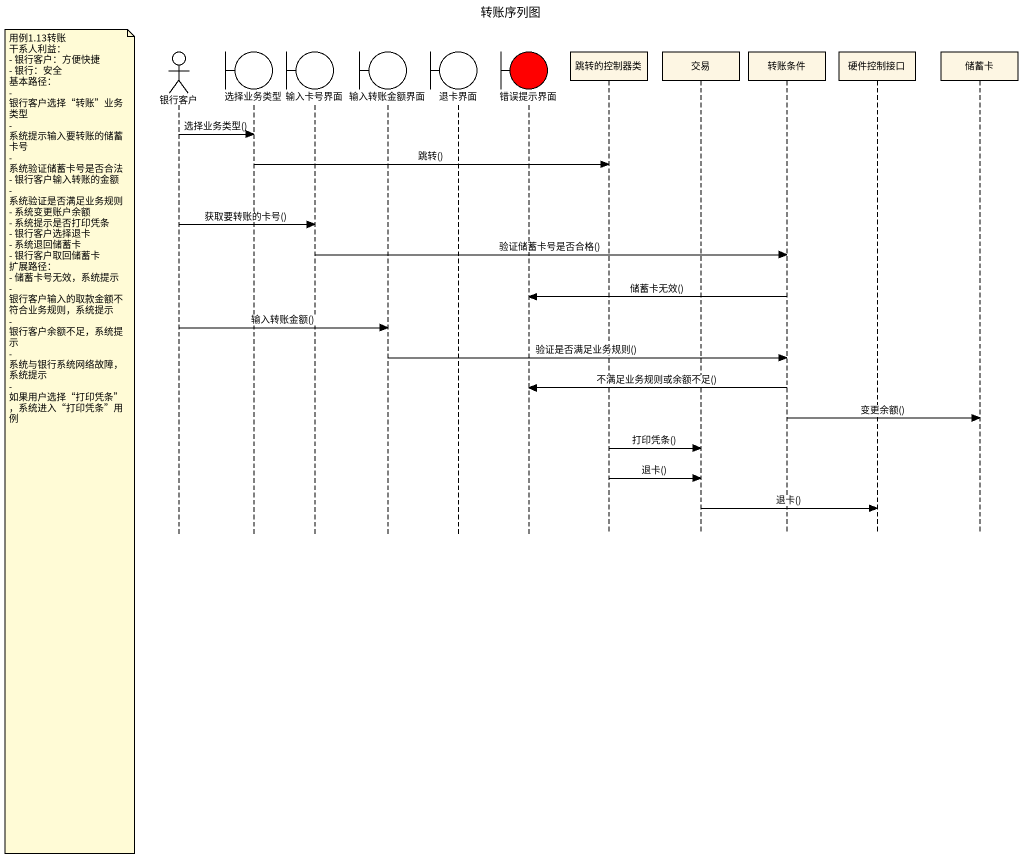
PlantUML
@startuml
title 转账序列图
hide footbox
actor 银行客户
boundary 选择业务类型
boundary 输入卡号界面
boundary 输入转账金额界面
boundary 退卡界面
boundary 错误提示界面 #FF0000
participant 跳转的控制器类
participant 交易
participant 转账条件
participant 硬件控制接口
participant 储蓄卡

银行客户 -> 选择业务类型 : 选择业务类型()
选择业务类型 -> 跳转的控制器类 : 跳转()
银行客户 -> 输入卡号界面 : 获取要转账的卡号()
输入卡号界面 -> 转账条件 : 验证储蓄卡号是否合格()
转账条件 -> 错误提示界面 : 储蓄卡无效()
银行客户 -> 输入转账金额界面 : 输入转账金额()
输入转账金额界面 -> 转账条件 : 验证是否满足业务规则()
转账条件 -> 错误提示界面 : 不满足业务规则或余额不足()
转账条件 -> 储蓄卡 : 变更余额()
note left of 银行客户
  用例1.13转账
  干系人利益：
  - 银行客户：方便快捷
  - 银行：安全
  基本路径：
  - 银行客户选择“转账”业务类型
  - 系统提示输入要转账的储蓄卡号
  - 系统验证储蓄卡号是否合法
  - 银行客户输入转账的金额
  - 系统验证是否满足业务规则
  - 系统变更账户余额
  - 系统提示是否打印凭条
  - 银行客户选择退卡
  - 系统退回储蓄卡
  - 银行客户取回储蓄卡
  扩展路径：
  - 储蓄卡号无效，系统提示
  - 银行客户输入的取款金额不符合业务规则，系统提示
  - 银行客户余额不足，系统提示
  - 系统与银行系统网络故障，系统提示
  - 如果用户选择“打印凭条”，系统进入“打印凭条”用例
end note
跳转的控制器类 -> 交易 : 打印凭条()
跳转的控制器类 -> 交易 : 退卡()
交易 -> 硬件控制接口 : 退卡()
@enduml
